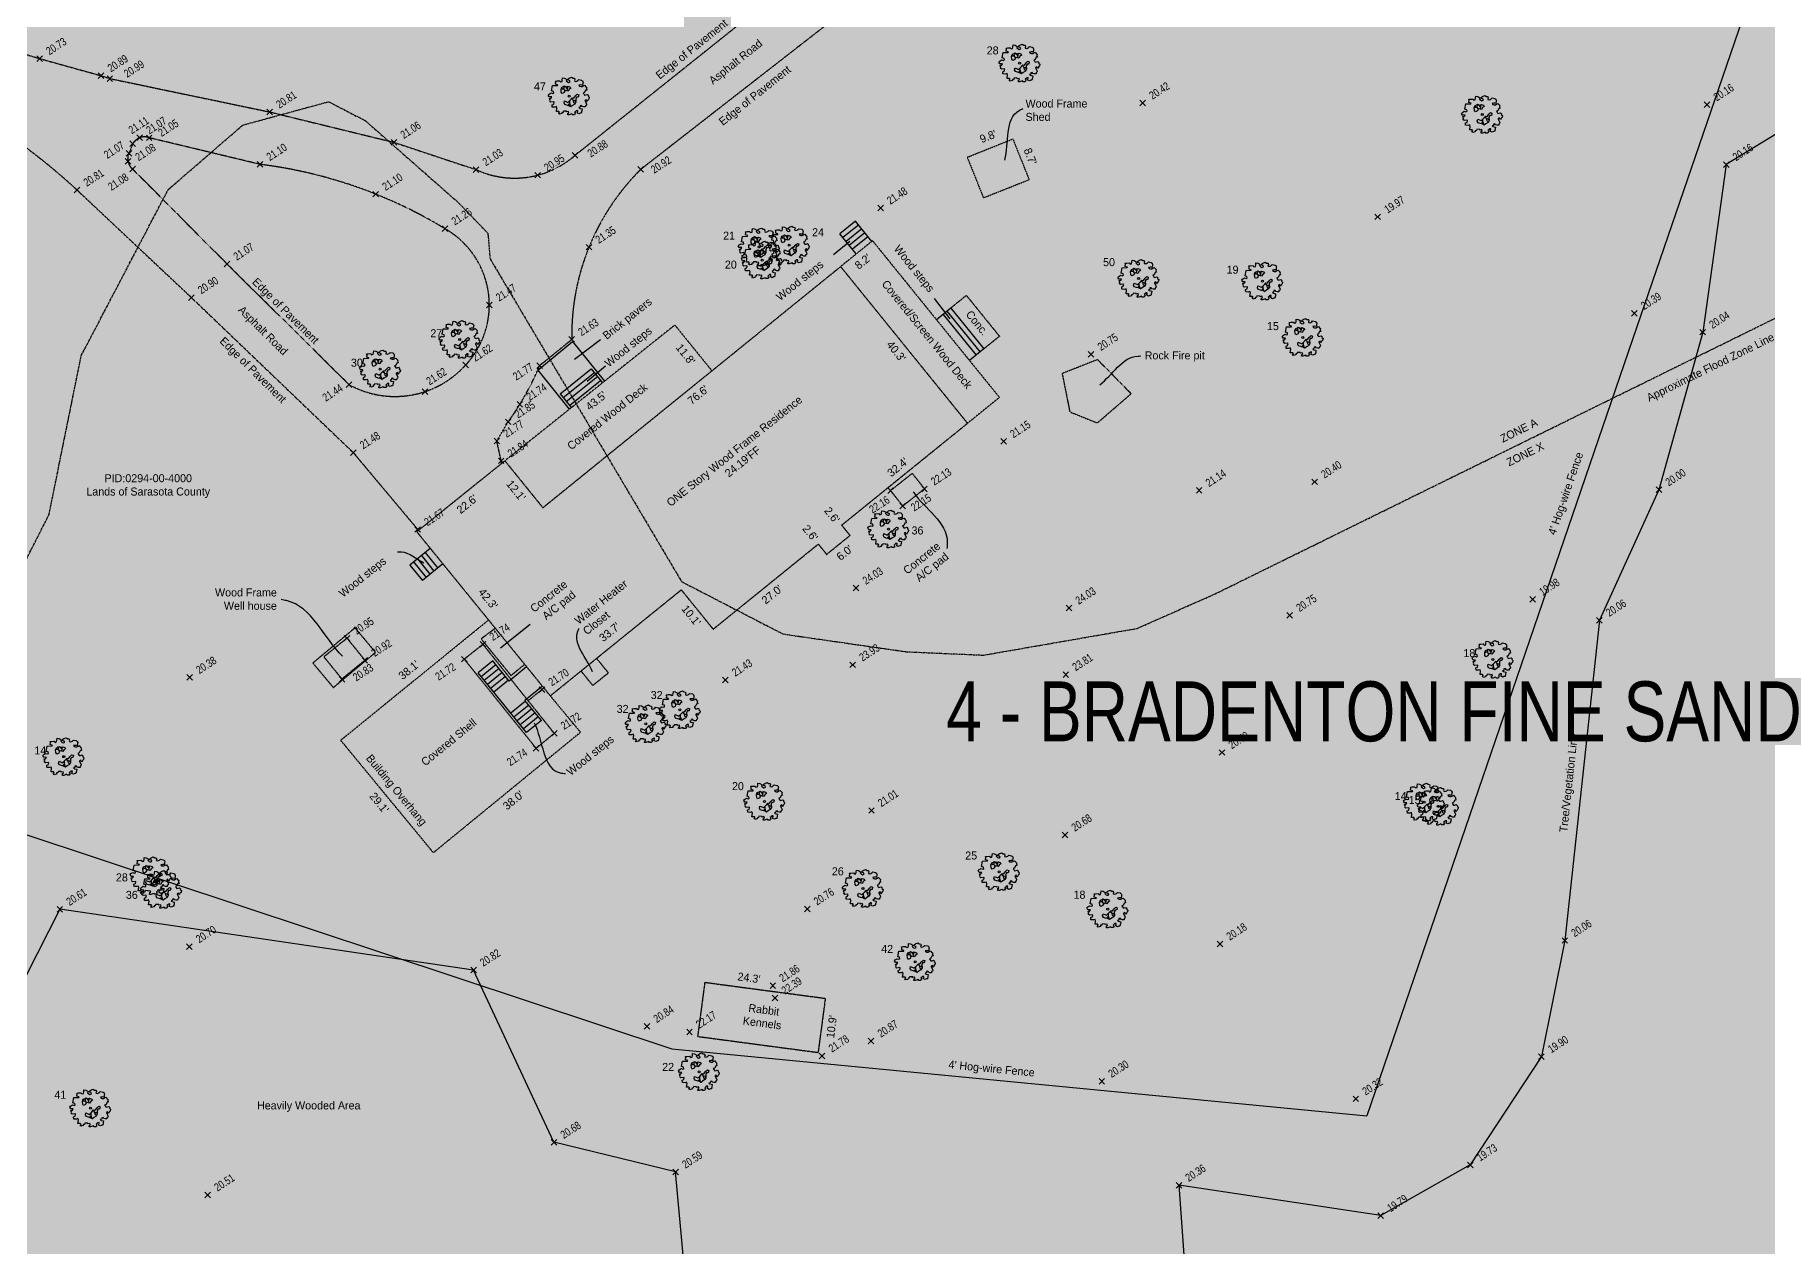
# Model space of a CAD drawing. Header units: inches. Extents: x -625442 to 34963, y -27993 to 66986.
# Drawn here: x -97453 to -93297, y 26838 to 29745 of the extents above; entities that cross this region are included whole.
import ezdxf
from ezdxf.enums import TextEntityAlignment as Align

# ---------------------------------------------------------------- set-up
doc = ezdxf.new("R2010")
doc.units = ezdxf.units.IN
doc.header["$LTSCALE"] = 0.5
doc.header["$MEASUREMENT"] = 0
for name, pattern in [('DASHED2', [0.375, 0.25, -0.125]), ('HIDDEN', [0.375, 0.25, -0.125]), ('HIDDEN2', [0.1875, 0.125, -0.0625]), ('PHANTOM', [20, 10, -2, 2, -2, 2, -2])]:
    doc.linetypes.add(name, pattern=pattern)
for name, color, linetype in [('0-TEXT', 30, 'Continuous'), ('BUILDING', 253, 'DASHED2'), ('BUILDING OH', 80, 'HIDDEN2'), ('EDGE OF CONCRETE', 253, 'DASHED2'), ('EDGE OF PAVEMENT', 253, 'DASHED2'), ('EDGE OF PAVERS', 24, 'Continuous'), ('EDGE OF ROCKS', 55, 'HIDDEN'), ('FEMA FLOOD ZONE', 190, 'PHANTOM'), ('FENCE', 7, 'FEN_LINE'), ('I-DWG-PEN-01', 7, 'Continuous'), ('SPOT ELEVATION TEXT', 252, 'Continuous'), ('TEXT', 7, 'Continuous'), ('TREE LINE', 73, 'Continuous'), ('Trees-Anno', 43, 'Continuous'), ('TreesMARK', 46, 'Continuous'), ('WOOD DECK', 37, 'Continuous')]:
    doc.layers.add(name, color=color, linetype=linetype)
doc.styles.add('1-4T', font='Zap601Rm.ttf', dxfattribs={"width": 0.8, "height": 12})
doc.styles.add('BLDG', font='IC-Romans.shx', dxfattribs={"width": 0.8})
doc.styles.get("Standard").update_dxf_attribs({"font": 'Arial.ttf'})
doc.styles.add('TXT', font='IC-Romans.shx')
doc.linetypes.add('FEN_LINE', pattern='A,0.5,-0.2,[" X ",Standard,S=0.1,R=0,X=-0.1,Y=-0.05],-0.25', length=0.95)
doc.dimstyles.new('20 SCALE', dxfattribs={"dimtxt": 1.6, "dimasz": 2, "dimexe": 0.18, "dimexo": 0.0625, "dimgap": 0.04, "dimtad": 0, "dimdec": 1, "dimzin": 0, "dimdsep": 46, "dimtxsty": 'BLDG', "dimcen": 0.09, "dimaunit": 1, "dimadec": 4, "dimazin": 0, "dimtfac": 1, "dimtdec": 1, "dimtofl": 0, "dimtmove": 2, "dimatfit": 3, "dimfxl": 1, "dimtolj": 1, "dimtzin": 0, "dimarcsym": 0})

# ---------------------------------------------------------------- blocks, each defined once
blk = doc.blocks.new('SPT10')
at = {"color": 0, "linetype": 'Continuous'}
for p, q in [((-0.35, -0.35), (0.35, 0.35)), ((0.35, -0.35), (-0.35, 0.35))]:
    blk.add_line(p, q, dxfattribs=at)
blk = doc.blocks.new('TREE11')
at = {"linetype": 'Continuous'}
for p, q in [((-0.134, 0.178), (-0.184, 0.176)), ((-0.156, 0.177), (-0.179, 0.211)), ((-0.132, 0.24), (-0.134, 0.178)), ((-0.134, 0.178), (-0.103, 0.129)), ((-0.094, 0.242), (-0.047, 0.184)), ((-0.034, 0.247), (-0.058, 0.14)), ((0.006, -0.194), (-0.03, -0.231)), ((0.008, -0.119), (0.006, -0.244)), ((0.008, -0.167), (0.027, -0.23)), ((0.027, -0.23), (0.058, -0.256)), ((0.065, -0.059), (0.113, -0.104)), ((0.096, -0.089), (0.115, -0.156)), ((0.113, -0.104), (0.17, -0.108)), ((0.115, -0.156), (0.157, -0.173)), ((0.141, -0.107), (0.163, -0.133))]:
    blk.add_line(p, q, dxfattribs=at)
for points in [[(-0.04, 0.357), (-0.015, 0.344), (0.008, 0.351), (0.028, 0.361), (0.015, 0.389), (-0.027, 0.402), (-0.019, 0.434), (0.006, 0.451), (0.063, 0.474), (0.102, 0.449), (0.138, 0.447), (0.147, 0.41), (0.136, 0.393), (0.141, 0.378), (0.17, 0.37), (0.196, 0.378), (0.22, 0.391), (0.243, 0.415), (0.313, 0.402), (0.339, 0.381), (0.35, 0.351), (0.344, 0.329), (0.34, 0.28), (0.289, 0.282), (0.248, 0.275), (0.265, 0.252), (0.293, 0.244), (0.328, 0.244), (0.361, 0.265), (0.39, 0.275), (0.412, 0.246), (0.437, 0.224), (0.433, 0.195), (0.446, 0.154), (0.413, 0.148), (0.388, 0.092), (0.354, 0.079), (0.368, 0.058), (0.388, 0.027), (0.422, 0.031), (0.457, 0.043), (0.483, 0.016), (0.474, 0.001), (0.503, -0.026), (0.494, -0.071), (0.476, -0.084), (0.45, -0.136), (0.429, -0.087), (0.398, -0.104), (0.399, -0.119), (0.44, -0.196), (0.432, -0.226), (0.411, -0.238), (0.409, -0.268), (0.363, -0.268), (0.329, -0.255), (0.315, -0.23), (0.28, -0.238), (0.276, -0.273), (0.246, -0.282), (0.266, -0.303), (0.327, -0.315), (0.32, -0.365), (0.306, -0.423), (0.28, -0.423), (0.248, -0.44), (0.207, -0.421), (0.216, -0.36), (0.179, -0.362), (0.166, -0.381), (0.14, -0.4), (0.162, -0.419), (0.138, -0.464), (0.091, -0.464), (0.072, -0.441), (0.001, -0.467), (-0.033, -0.467), (-0.028, -0.422), (-0.003, -0.413), (-0.014, -0.379), (-0.063, -0.389), (-0.062, -0.374), (-0.141, -0.37), (-0.149, -0.404), (-0.177, -0.406), (-0.18, -0.435), (-0.24, -0.45), (-0.26, -0.42), (-0.236, -0.405), (-0.254, -0.38), (-0.315, -0.38), (-0.303, -0.291), (-0.316, -0.259), (-0.349, -0.272), (-0.418, -0.27), (-0.422, -0.212), (-0.383, -0.196), (-0.372, -0.151), (-0.384, -0.142), (-0.455, -0.151), (-0.484, -0.125), (-0.473, -0.106), (-0.49, -0.053), (-0.458, -0.053), (-0.439, -0.033), (-0.432, -0.017), (-0.493, -0.016), (-0.518, 0.028), (-0.497, 0.053), (-0.45, 0.082), (-0.409, 0.069), (-0.382, 0.08), (-0.388, 0.119), (-0.437, 0.131), (-0.412, 0.266), (-0.287, 0.27), (-0.282, 0.283), (-0.337, 0.3), (-0.331, 0.357), (-0.341, 0.379), (-0.305, 0.383), (-0.238, 0.387), (-0.216, 0.358), (-0.176, 0.368), (-0.17, 0.404), (-0.164, 0.459), (-0.113, 0.45), (-0.059, 0.418), (-0.073, 0.387)], [(-0.118, 0.258), (-0.067, 0.236), (-0.022, 0.249), (0.027, 0.23), (0.047, 0.196), (0.015, 0.181), (-0.022, 0.128), (-0.087, 0.145), (-0.114, 0.117), (-0.121, 0.09), (-0.174, 0.064), (-0.194, 0.1), (-0.201, 0.17), (-0.18, 0.224), (-0.136, 0.243)], [(0.014, -0.114), (0.079, -0.044), (0.118, -0.048), (0.163, 0.008), (0.206, 0.048), (0.241, 0.034), (0.227, -0.023), (0.185, -0.025), (0.166, -0.07), (0.171, -0.149), (0.145, -0.196), (0.088, -0.232), (0.048, -0.263), (-0.004, -0.237), (-0.053, -0.224), (-0.108, -0.207), (-0.126, -0.167), (-0.115, -0.115), (-0.029, -0.154)]]:
    blk.add_lwpolyline(points, close=True, dxfattribs=at)
blk.add_circle((0, 0), 0.0248, dxfattribs=at)

msp = doc.modelspace()

# ---------------------------------------------------------------- hatches: boundary and pattern name
at = {"layer": 'I-DWG-PEN-01', "true_color": 0xedee99}
h = msp.add_hatch(color=61, dxfattribs=at)
h.dxf.hatch_style = 1
h.paths.add_polyline_path([(-97249.07687, 28214.19198), (-97361.17318, 29846.59999), (-97353.79262, 30054.0043), (-97189.09289, 30230.14189), (-96943.49166, 30423.59989), (-96791.93745, 30461.4854), (-96616.41954, 30419.02713), (-95489.2004, 29687.93072), (-95124.24328, 29603.20213), (-94919.64439, 29647.40755), (-94633.9447, 29774.50197), (-94289.25745, 29973.43249), (-93644.29443, 30632.6096), (-93473.89909, 30806.76021), (-93155.68974, 30968.05738), (-93012.89219, 31040.44006), (-92881.55555, 31031.41971), (-92707.63901, 30951.52889), (-91987.93089, 30955.14334), (-91873.58553, 31068.12197), (-91786.02942, 31256.431), (-91692.75817, 31564.57164), (-91586.07812, 31917.01101), (-91508.03057, 32064.60802), (-91524.44289, 32820.87927), (-92436.49406, 32860.12059), (-92799.85691, 32974.11916), (-93378.69379, 33067.01031), (-94101.48367, 33430.59105), (-94586.6365, 33629.97762), (-95155.06087, 33736.5131), (-95917.3229, 33659.0843), (-96181.17982, 33514.69104), (-96553.93029, 33376.57454), (-96956.00374, 33376.57454), (-97170.84433, 33672.3527), (-97212.4801, 33976.10238), (-97184.06813, 34252.18438), (-96976.04585, 34780.13803), (-96193.40009, 36059.55906), (-96075.22567, 36308.87316), (-96226.23186, 37785.0924), (-96171.92742, 38668.83399), (-96104.6127, 39041.853), (-95933.2726, 39202.8826), (-95776.21677, 39202.8826), (-95688.76742, 39126.44292), (-95404.07838, 38816.08369), (-95308.32322, 38384.83593), (-95108.15124, 38122.16407), (-94875.50335, 37903.73152), (-94693.32372, 37851.61314), (-93741.12429, 37932.25582), (-93802.23279, 39520.04551), (-93836.60187, 40543.13307), (-93822.21084, 41161.6545), (-93556.01947, 43308.08218), (-93456.15056, 44733.83157), (-93527.43669, 45237.05102), (-93732.07829, 45655.24914), (-93870.30194, 45998.02136), (-93812.48159, 46691.40174), (-93709.3174, 47287.15489), (-93441.31826, 48135.24497), (-93217.73772, 48814.7345), (-93121.51282, 49466.72276), (-92813.17324, 50491.27705), (-92308.51921, 51848.68462), (-92075.76381, 52400.1257), (-91326.2495, 53479.54578), (-90704.36062, 54375.16489), (-90081.78118, 55552.96334), (-89795.76122, 56183.15702), (-89711.89895, 56718.00371), (-91785.54545, 56495.52223), (-93463.75175, 56643.70866), (-94754.95178, 56643.70866), (-95546.84267, 56705.7166), (-95551.07756, 56628.18469), (-95777.36309, 53063.52788), (-95514.22457, 53048.31343), (-94990.28286, 52910.85018), (-94571.53375, 52625.8137), (-94326.48769, 52459.01438), (-93968.69759, 52156.81601), (-93754.68972, 51784.78921), (-93693.50293, 51339.33324), (-93702.76955, 51037.94389), (-93843.86856, 50505.399), (-94019.37224, 50103.05146), (-94294.73059, 49736.09969), (-94671.74429, 49386.4067), (-94792.75848, 49344.98993), (-95764.01073, 49449.26368), (-96094.315, 49462.95591), (-96094.55606, 49460.22105), (-96307.95184, 46877.43979), (-96609.02474, 44896.58058), (-96914.01211, 43220.30303), (-97056.45627, 41917.44814), (-97272.12957, 40127.08882), (-97357.0879, 39427.21599), (-97705.87089, 37944.79637), (-98111.75584, 36104.40848), (-98391.13543, 34838.63486), (-98555.88498, 33891.39844), (-98780.92454, 32962.22505), (-99146.11653, 32085.3087), (-100362.58568, 29690.66082), (-100957.57866, 28706.15208), (-101657.25179, 27572.15349), (-102383.53624, 26393.5828), (-103138.23265, 25275.84462), (-104262.17075, 23661.92487), (-105388.55808, 22044.48814), (-106082.60507, 21047.87083), (-107148.46211, 19352.51021), (-108464.62225, 17372.48298), (-109055.33777, 16776.055), (-109717.89458, 15940.69409), (-110061.8265, 15467.53731), (-109922.99168, 15377.95787), (-109504.94006, 15293.56208), (-108989.76677, 15310.44185), (-108276.12252, 15559.41084), (-107122.10702, 15921.17049), (-106334.35821, 16074.2255), (-105204.52706, 16137.89288), (-103260.27884, 15962.70127), (-102540.24244, 15897.82049), (-101641.04587, 15966.96898), (-101265.07129, 16393.91513), (-100799.38407, 17145.3363), (-100402.64854, 17852.43804), (-100111.56674, 18371.23314), (-99962.42939, 18637.04065), (-99471.68691, 19217.76474), (-99103.29115, 19653.70886), (-98799.32257, 20346.20761), (-98706.64206, 20604.12182), (-98687.56789, 21042.61081), (-98796.58244, 21453.8666), (-99047.32231, 21835.16218), (-99391.86722, 22278.64299), (-99642.06619, 22479.21281), (-99974.74668, 22635.82064), (-100284.41394, 22865.14131), (-100428.39867, 23144.11203), (-100356.91325, 23418.86596), (-100256.05504, 23661.23464), (-100043.10764, 23943.12504), (-99672.52792, 24147.63286), (-99329.60573, 24180.7977), (-98895.41224, 24283.05007), (-98575.32212, 24439.97528), (-98162.42337, 24835.86733), (-97665.81893, 25234.54495), (-97428.39538, 25618.29638), (-97203.23482, 26065.48717), (-97124.43289, 26487.36446)])
h.paths.add_polyline_path([(-85830.51263, 66986.05302), (-90855.85068, 66986.05302), (-92291.58733, 65280.22816), (-93083.35246, 64339.51759), (-93478.64811, 63729.64608), (-94075.69796, 62742.663), (-94715.82127, 61530.19717), (-95028.18208, 60553.21316), (-95243.43547, 59384.90037), (-95354.63501, 58316.39949), (-94656.49207, 58859.61827), (-93988.71123, 59279.7854), (-93380.99265, 59579.90522), (-93177.6535, 59644.44463), (-92442.18784, 59644.44463), (-92174.34527, 59486.48407), (-91963.58286, 59326.32958), (-91629.8846, 59174.95084), (-90488.08226, 59042.9139), (-89987.10784, 59044.37447), (-89383.07599, 59185.64013), (-89065.61212, 59277.43431), (-88606.11689, 59428.33852), (-87385.67128, 59408.31264), (-87381.79744, 59435.41027), (-87276.19916, 60778.77909), (-87182.69634, 61968.27542), (-87067.79255, 62509.5785), (-86900.21746, 62893.50249), (-86518.74127, 63280.42466), (-85946.90774, 63580.98511), (-85830.51263, 63642.16335)])
at = {"layer": 'I-DWG-PEN-01', "true_color": 0xd7ebd2}
h = msp.add_hatch(color=254, dxfattribs=at)
h.dxf.hatch_style = 1
h.paths.add_polyline_path([(-104113.74812, 14011.76531), (-103506.62474, 14346.79558), (-102538.05122, 14704.73894), (-101928.13342, 14930.13848), (-101563.80973, 14944.41141), (-101538.18772, 15700.3961), (-101641.04587, 15966.96898), (-102540.24244, 15897.82049), (-103260.27884, 15962.70127), (-105204.52706, 16137.89288), (-106334.35821, 16074.2255), (-107122.10702, 15921.17049), (-108276.12252, 15559.41084), (-108989.76677, 15310.44185), (-109504.94006, 15293.56208), (-109922.99168, 15377.95787), (-110061.8265, 15467.53731), (-110515.39398, 14843.55183), (-111403.60955, 13698.36476), (-112077.51122, 12939.11382), (-113785.26824, 11364.78666), (-114639.1432, 10672.08111), (-110930.77601, 10672.08111), (-110670.89114, 10825.59524), (-109820.24029, 11328.07515), (-108609.82789, 12157.2425), (-107276.13091, 12764.84046), (-106178.43403, 13177.1809), (-104940.22887, 13602.28131)])
h.paths.add_polyline_path([(-91352.61882, 26917.82647), (-90949.40909, 27077.20571), (-90474.95098, 27657.65858), (-89573.93336, 28802.32326), (-90008.8652, 28856.84059), (-90811.21856, 29145.48845), (-91200.9365, 29438.72139), (-91649.55661, 30210.55975), (-91938.13877, 30761.62063), (-91987.93089, 30955.14334), (-92707.63901, 30951.52889), (-92881.55555, 31031.41971), (-93012.89219, 31040.44006), (-93155.68974, 30968.05738), (-93473.89909, 30806.76021), (-93644.29443, 30632.6096), (-94289.25745, 29973.43249), (-94633.9447, 29774.50197), (-94919.64439, 29647.40755), (-95124.24328, 29603.20213), (-95489.2004, 29687.93072), (-96616.41954, 30419.02713), (-96791.93745, 30461.4854), (-96943.49166, 30423.59989), (-97189.09289, 30230.14189), (-97353.79262, 30054.0043), (-97361.17318, 29846.59999), (-97249.07687, 28214.19198), (-97124.43289, 26487.36446), (-97203.23482, 26065.48717), (-97428.39538, 25618.29638), (-97664.19986, 25237.16188), (-97137.73499, 25138.92678), (-95973.19312, 25074.43667), (-95131.31781, 25177.03415), (-94295.07934, 25369.3767), (-93379.76137, 25775.53281), (-92643.73344, 26235.23091), (-91892.50704, 26704.42146)])
h.paths.add_polyline_path([(-91081.55927, 46743.50472), (-90745.29881, 47738.67193), (-90200.74843, 48666.92235), (-90023.25623, 49074.12778), (-89737.97646, 49728.62119), (-89616.69182, 50147.59891), (-89463.11631, 50535.34072), (-88505.99176, 51925.32459), (-87170.96386, 53966.77596), (-86476.41512, 55198.42643), (-85830.51263, 56314.35891), (-85830.51263, 63642.16335), (-85946.90774, 63580.98511), (-86518.74127, 63280.42466), (-86900.21746, 62893.50249), (-87067.79255, 62509.5785), (-87182.69634, 61968.27542), (-87276.19916, 60778.77909), (-87383.92975, 59408.28406), (-87385.67128, 59408.31264), (-87450.27227, 58956.42585), (-87559.02349, 58670.64675), (-87853.05745, 58260.09043), (-88515.08046, 57675.19297), (-89099.41099, 57177.41026), (-89426.07115, 56932.39349), (-89711.89895, 56718.00371), (-89795.76122, 56183.15702), (-90081.78118, 55552.96334), (-90704.36062, 54375.16489), (-91326.2495, 53479.54578), (-92075.76381, 52400.1257), (-92308.51921, 51848.68462), (-92813.17324, 50491.27705), (-93121.51282, 49466.72276), (-93217.73772, 48814.7345), (-93441.31826, 48135.24497), (-93709.3174, 47287.15489), (-93812.48159, 46691.40174), (-93870.30194, 45998.02136), (-93732.07829, 45655.24914), (-93527.43669, 45237.05102), (-93456.15056, 44733.83157), (-93556.01947, 43308.08218), (-93822.21084, 41161.6545), (-93836.60187, 40543.13307), (-93802.23279, 39520.04551), (-93741.12429, 37932.25582), (-93694.00113, 37661.16256), (-93498.40553, 37297.32297), (-93275.63635, 36861.60414), (-92977.75198, 36328.94524), (-92666.18829, 36150.53359), (-92557.89695, 36045.29617), (-92476.06583, 38198.71777), (-92247.60999, 40353.38196), (-91738.74969, 43594.04924), (-91331.45, 46003.94985)])

# ---------------------------------------------------------------- linework, layer by layer
at = {"layer": 'BUILDING'}
for points in [[(-95216.03652, 29450.64368), (-95106.5044, 29494.31407)], [(-95106.5044, 29494.31407), (-95067.64474, 29396.848)], [(-95216.03652, 29450.64368), (-95177.17685, 29353.17761)], [(-95177.17685, 29353.17761), (-95067.64474, 29396.848)], [(-96233.98667, 28609.7833), (-95519.76867, 29188.16417)], [(-95519.76867, 29188.16417), (-95215.37016, 28812.27535)], [(-95517.23392, 28567.82306), (-95215.37016, 28812.27535)], [(-96536.59098, 28552.1861), (-96325.1325, 28722.33541)], [(-96325.1325, 28722.33541), (-96233.98667, 28609.7833)], [(-95517.23392, 28567.82306), (-95497.25385, 28543.15053)], [(-96536.59098, 28552.1861), (-96216.09883, 28158.24816)], [(-95825.28922, 28318.3568), (-95573.23933, 28522.46932)], [(-95573.23933, 28522.46932), (-95553.25927, 28497.79679)], [(-95553.25927, 28497.79679), (-95497.25385, 28543.15053)], [(-95825.28922, 28318.3568), (-95901.67071, 28412.67706), (-96216.09883, 28158.24816)], [(-96684.58773, 28321.53737), (-96785.68362, 28237.14831)], [(-96684.58773, 28321.53737), (-96635.37254, 28262.57887)], [(-96785.68362, 28237.14831), (-96736.46843, 28178.18981)], [(-96635.37254, 28262.57887), (-96736.46843, 28178.18981)], [(-96076.84314, 28213.64437), (-96104.8562, 28248.26345)], [(-96114.20986, 28183.40798), (-96142.22292, 28218.02705)], [(-96114.20986, 28183.40798), (-96076.84314, 28213.64437)], [(-95845.53088, 27471.26097), (-95862.80144, 27341.45778)], [(-95845.53088, 27471.26097), (-95556.47498, 27432.80153)], [(-95556.47498, 27432.80153), (-95573.74554, 27302.99834)], [(-95862.80144, 27341.45778), (-95573.74554, 27302.99834)]]:
    msp.add_lwpolyline(points, dxfattribs=at)
at = {"layer": 'BUILDING OH'}
for points in [[(-95443.15934, 29250.20317), (-95519.76867, 29188.16417)], [(-95443.15934, 29250.20317), (-95138.76083, 28874.31435)], [(-95917.37566, 29047.97642), (-96325.1325, 28722.33541)], [(-95917.37566, 29047.97642), (-95828.46225, 28938.18102)], [(-95138.76083, 28874.31435), (-95215.37016, 28812.27535)], [(-96216.09883, 28158.24816), (-96143.63736, 28070.99528), (-96496.61077, 27782.15404), (-96718.93436, 28051.88398), (-96364.29431, 28340.40495)]]:
    msp.add_lwpolyline(points, dxfattribs=at)
at = {"layer": 'EDGE OF CONCRETE'}
for points in [[(-95217.99327, 29118.97735), (-95255.2958, 29088.76938)], [(-95217.99327, 29118.97735), (-95138.69736, 29021.0582)], [(-95138.69736, 29021.0582), (-95175.9999, 28990.85023)], [(-95400.08999, 28650.85869), (-95348.02533, 28692.15014)], [(-95348.02533, 28692.15014), (-95318.70127, 28655.17523)], [(-95400.08999, 28650.85869), (-95370.76592, 28613.88379)], [(-95370.76592, 28613.88379), (-95318.70127, 28655.17523)], [(-96348.10366, 28320.50397), (-96382.1201, 28295.1362), (-96310.49125, 28207.28072), (-96277.69616, 28233.96149)], [(-96703.95061, 28296.86213), (-96759.2353, 28251.97765)], [(-96703.95061, 28296.86213), (-96660.9533, 28243.9019)], [(-96377.63872, 28282.12889), (-96422.49883, 28246.37847), (-96250.25588, 28032.62437), (-96206.70034, 28068.70159), (-96377.63872, 28282.12889)], [(-96759.2353, 28251.97765), (-96716.23799, 28199.01742)], [(-96716.23799, 28199.01742), (-96660.9533, 28243.9019)], [(-96231.53547, 28177.22235), (-96269.21324, 28146.75287)]]:
    msp.add_lwpolyline(points, dxfattribs=at)
at = {"layer": 'EDGE OF PAVEMENT'}
for points in [[(-97721.79522, 29772.19309), (-97441.19241, 29687.20348), (-97293.59024, 29646.24827), (-97272.63908, 29639.2971), (-96889.33805, 29559.22625), (-96591.20127, 29486.32771), (-96394.29407, 29420.9772, 0.2981390383), (-96156.64561, 29455.27685), (-95614.23411, 29888.27773, 0.1475932194), (-95517.57082, 30053.42727), (-95407.94638, 30448.62321), (-95313.85468, 30808.85713), (-94956.42861, 30693.38532), (-95131.14627, 30118.38551), (-95493.48622, 29815.0564), (-95999.08107, 29421.4091, 0.2046570886), (-96164.67004, 29013.40415)], [(-103316.04759, 26227.6778), (-102999.57587, 26772.30209), (-102711.88929, 27310.64956), (-102428.58954, 27885.51599), (-102162.74071, 28435.54641), (-101892.31426, 29018.27621), (-101640.48566, 29552.46572), (-101347.17646, 30154.8772), (-101286.64485, 30288.69018, -0.0921253929), (-101211.14042, 30374.888), (-101142.48043, 30424.88677), (-101031.04359, 30494.25608, -0.149683944), (-100743.69283, 30570.58593), (-100450.49015, 30574.35917, -0.0738589432), (-100051.21507, 30465.18934), (-99430.7017, 30242.82683), (-98748.36685, 29992.61674), (-98121.80602, 29772.34192), (-97764.08735, 29641.93724, -0.083848998), (-97351.41667, 29371.85008), (-97077.02508, 29113.85756), (-96688.73185, 28741.85482), (-96532.46994, 28555.50208)], [(-97217.94165, 29422.28481), (-96991.7499, 29194.52658), (-96698.70975, 28904.97295, 0.3474549681), (-96419.41484, 28951.81749, 0.4851792091), (-96468.71221, 29278.96333, 0.105935657), (-96912.39496, 29433.40425), (-97178.33841, 29497.12253, 0.3757333026), (-97217.64094, 29483.13927), (-97226.84545, 29459.88548, 0.3586042174), (-97217.94165, 29422.28481)], [(-96332.66516, 28716.27429), (-96344.39244, 28769.56979), (-96317.18291, 28815.77768, 0.0563541477), (-96241.56564, 28950.63577), (-96164.67004, 29013.40415)]]:
    msp.add_lwpolyline(points, format="xyb", dxfattribs=at)
at = {"layer": 'EDGE OF PAVERS'}
for points in [[(-96246.39632, 28939.43894), (-96163.19322, 29008.30535)], [(-96163.19322, 29008.30535), (-96086.16114, 28913.18169)], [(-96246.39632, 28939.43894), (-96170.55387, 28845.78433)]]:
    msp.add_lwpolyline(points, dxfattribs=at)
at = {"layer": 'EDGE OF ROCKS'}
msp.add_lwpolyline([(-94903.16281, 28965.08992), (-94988.38576, 28931.57131), (-94969.88114, 28839.87772), (-94904.02251, 28813.04804), (-94822.83475, 28883.12164), (-94903.16281, 28965.08992)], dxfattribs=at)
at = {"layer": 'FEMA FLOOD ZONE'}
msp.add_lwpolyline([(-98217.72907, 26352.78544), (-98308.56793, 26873.68944), (-98287.19415, 26977.87028), (-98076.1272, 27552.20048), (-97803.61034, 27864.74301), (-97632.45643, 28173.32053), (-97418.71776, 28592.71524), (-97341.23751, 28974.71159), (-97132.84229, 29372.73578), (-96953.8363, 29527.67127), (-96748.11308, 29583.76859), (-96659.94566, 29538.35642), (-96435.52039, 29340.6801), (-96366.05531, 29268.55494), (-96360.71187, 29207.11493), (-95901.17385, 28432.43707), (-95658.04623, 28306.8857), (-95361.48387, 28264.14487), (-95177.13444, 28256.13106), (-94808.43528, 28320.2422), (-94621.41384, 28403.05273), (-93051.84379, 29175.61297)], dxfattribs=at)
at = {"layer": 'FENCE'}
for points in [[(-93225.32605, 30165.28872), (-93620.36139, 29012.98269), (-94257.37465, 27150.97457)], [(-99029.36244, 28341.56854), (-95924.19748, 27311.96752)], [(-95924.19748, 27311.96752), (-94257.37465, 27150.97457)]]:
    msp.add_lwpolyline(points, dxfattribs=at)
at = {"layer": 'TREE LINE'}
for points in [[(-93223.852, 29538.04173), (-93395.34255, 29432.99685), (-93451.61989, 29030.8184), (-93556.78559, 28653.05492), (-93699.55966, 28339.87667), (-93782.52216, 27571.49073), (-93838.5206, 27293.02237), (-94009.19517, 27033.31151), (-94224.12997, 26911.74592), (-94708.31563, 26984.42699), (-94665.32616, 26382.36099)], [(-95878.69032, 26617.33266), (-95915.51238, 27016.21893), (-96207.27971, 27087.45102), (-96400.26943, 27500.7132), (-97392.72439, 27646.54871), (-97584.94227, 27270.39646), (-97483.83235, 26746.99056)]]:
    msp.add_lwpolyline(points, dxfattribs=at)
at = {"layer": 'WOOD DECK'}
for points in [[(-95484.29482, 29297.18606), (-95521.59735, 29266.9781)], [(-95482.327, 29218.4848), (-95521.59735, 29266.9781)], [(-95476.74283, 29287.86043), (-95514.04536, 29257.65246)], [(-95469.19084, 29278.53479), (-95506.49337, 29248.32683)], [(-95461.63885, 29269.20916), (-95498.94138, 29239.0012)], [(-95445.02447, 29248.69277), (-95484.29482, 29297.18606)], [(-95454.08686, 29259.88353), (-95491.38939, 29229.67556)], [(-95255.2958, 29088.76938), (-95289.80064, 29060.82702)], [(-95273.94707, 29073.6654), (-95194.65116, 28975.74625)], [(-95264.62143, 29081.21739), (-95185.32553, 28983.29824)], [(-95255.2958, 29088.76938), (-95175.9999, 28990.85023)], [(-95175.9999, 28990.85023), (-95210.50474, 28962.90787)], [(-96192.82069, 28883.33953), (-96117.75358, 28943.18491)], [(-96185.34024, 28873.95642), (-96110.27313, 28933.80179)], [(-96118.01192, 28942.97896), (-96090.82395, 28909.4057)], [(-96177.85978, 28864.5733), (-96102.79268, 28924.41868)], [(-96170.37933, 28855.19019), (-96095.31223, 28915.03556)], [(-96192.82069, 28883.33953), (-96165.63273, 28849.76627)], [(-96504.02685, 28512.15939), (-96553.3621, 28472.0222)], [(-96553.3621, 28472.0222), (-96523.06988, 28434.78806)], [(-96544.05356, 28479.59526), (-96513.76135, 28442.36111)], [(-96534.74502, 28487.16831), (-96504.45281, 28449.93416)], [(-96525.43649, 28494.74136), (-96495.14427, 28457.50722)], [(-96473.73464, 28474.92524), (-96523.06988, 28434.78806)], [(-96516.12795, 28502.31442), (-96485.83574, 28465.08027)], [(-96354.16502, 28242.38784), (-96389.53746, 28213.61023)], [(-96346.59197, 28233.0793), (-96381.96441, 28204.3017)], [(-96339.01891, 28223.77076), (-96374.39135, 28194.99316)], [(-96314.78514, 28193.98344), (-96354.16502, 28242.38784)], [(-96272.89673, 28228.06218), (-96314.78514, 28193.98344)], [(-96272.91244, 28070.25876), (-96389.53746, 28213.61023)], [(-96331.44586, 28214.46223), (-96366.8183, 28185.68462)], [(-96323.87281, 28205.15369), (-96359.24525, 28176.37608)], [(-96316.29975, 28195.84515), (-96351.67219, 28167.06755)], [(-96235.03146, 28181.5195), (-96276.91988, 28147.44076)], [(-96275.40526, 28145.57905), (-96310.7777, 28116.80145)], [(-96237.54, 28099.03637), (-96276.91988, 28147.44076)], [(-96267.83221, 28136.27051), (-96303.20465, 28107.49291)], [(-96260.25916, 28126.96198), (-96295.6316, 28098.18437)], [(-96252.6861, 28117.65344), (-96288.05854, 28088.87584)], [(-96245.11305, 28108.3449), (-96280.48549, 28079.5673)], [(-96237.54, 28099.03637), (-96272.91244, 28070.25876)]]:
    msp.add_lwpolyline(points, dxfattribs=at)

# ---------------------------------------------------------------- block references
at = {"layer": 'SPOT ELEVATION TEXT', "xscale": 19.2, "yscale": 19.2, "zscale": 19.2}
for p in [(-97441.19241, 29687.20348), (-97293.59024, 29646.24827), (-97272.63908, 29639.2971), (-96889.33805, 29559.22625), (-94794.98157, 29580.64647), (-93441.64105, 29576.49078), (-97217.64094, 29483.13927), (-97201.13124, 29497.32642), (-97178.33841, 29497.12253), (-96591.20127, 29486.32771), (-97229.37055, 29440.56882), (-97226.84545, 29459.88548), (-97217.94165, 29422.28481), (-96912.39496, 29433.40425), (-96394.29407, 29420.9772), (-96156.64561, 29455.27685), (-95999.08107, 29421.4091), (-93395.34255, 29432.99685), (-96246.50883, 29407.50655), (-97351.41667, 29371.85008), (-96634.72974, 29361.87893), (-95423.96176, 29328.59617), (-94231.11703, 29307.57595), (-96468.71221, 29278.96333), (-96123.41493, 29234.87069), (-96991.7499, 29194.52658), (-97077.02508, 29113.85756), (-96362.35048, 29096.30297), (-93615.74376, 29076.02169), (-96164.67004, 29013.40415), (-93451.61989, 29030.8184), (-94918.78916, 28977.86329), (-96419.41484, 28951.81749), (-96241.56564, 28950.63577), (-96698.70975, 28904.97295), (-96516.77071, 28888.35153), (-96289.13222, 28857.96339), (-96317.18291, 28815.77768), (-96344.39244, 28769.56979), (-95128.5905, 28768.72982), (-96688.73185, 28741.85482), (-96333.9661, 28722.18651), (-95400.08999, 28650.85869), (-95318.45064, 28654.85724), (-94659.61563, 28651.34989), (-94382.48759, 28671.8501), (-93556.78559, 28653.05492), (-95370.76592, 28613.88379), (-96534.17582, 28557.53646), (-95482.59897, 28416.85492), (-93859.48075, 28390.03487), (-94972.09775, 28369.06611), (-94442.32382, 28351.60947), (-93699.55966, 28339.87667), (-96703.95061, 28296.86213), (-96377.63872, 28282.12889), (-96660.9533, 28243.9019), (-96422.49883, 28246.37847), (-95490.66583, 28232.81256), (-97081.39047, 28202.71094), (-96715.61152, 28198.2566), (-96236.05393, 28173.56833), (-95796.10631, 28196.33171), (-94979.38448, 28209.54792), (-96206.70034, 28068.70159), (-96250.25588, 28032.62437), (-94605.02795, 28022.51958), (-95445.69037, 27883.44552), (-94981.63634, 27824.55728), (-97392.72439, 27646.54871), (-95599.84055, 27647.31465), (-97081.93085, 27556.98948), (-94609.79286, 27563.29547), (-93782.52216, 27571.49073), (-96400.26943, 27500.7132), (-95682.34382, 27463.24138), (-95677.10921, 27433.70664), (-95984.32697, 27365.56011), (-95882.2175, 27351.99151), (-95446.56723, 27330.46419), (-95564.07148, 27294.6985), (-93838.5206, 27293.02237), (-94893.12718, 27234.00468), (-94283.81552, 27191.72983), (-96207.27971, 27087.45102), (-95915.51238, 27016.21893), (-94009.19517, 27033.31151), (-94708.31563, 26984.42699), (-97037.91722, 26961.34076), (-94224.12997, 26911.74592)]:
    msp.add_blockref('SPT10', p, dxfattribs=at)
at = {"layer": 'TreesMARK', "color": 46, "xscale": 96, "yscale": 96, "zscale": 96}
for p in [(-95090.23004, 29676.13973), (-96171.13319, 29596.90441), (-93980.36498, 29553.0693), (-95715.34415, 29235.24253), (-95643.09482, 29239.29832), (-95707.84178, 29203.85292), (-94804.78564, 29159.69844), (-94507.63072, 29153.31038), (-96433.52452, 29013.27874), (-94410.79818, 29017.9648), (-96623.9781, 28942.41785), (-95405.07628, 28558.58755), (-93955.34243, 28245.79298), (-95905.16313, 28124.59329), (-95986.81862, 28091.17501), (-97383.39468, 28012.54894), (-95702.26452, 27905.02074), (-94120.11012, 27903.11937), (-94086.60514, 27893.42016), (-97174.42712, 27726.84648), (-95139.67905, 27736.44276), (-97149.41028, 27693.80135), (-95466.04975, 27696.32515), (-94879.07195, 27646.93217), (-95340.86244, 27520.06654), (-95859.07802, 27256.5507), (-97319.14545, 27169.22001)]:
    msp.add_blockref('TREE11', p, dxfattribs=at)

# ---------------------------------------------------------------- texts
at = {"layer": '0-TEXT', "style": '1-4T', "width": 0.8}
msp.add_text('4 - BRADENTON FINE SAND', height=143.856, dxfattribs=at).set_placement((-95266.39882, 28049.31634))
at = {"layer": 'SPOT ELEVATION TEXT', "style": 'BLDG', "width": 0.8}
for s, p in [('20.73', (-97396.08024, 29708.8033)), ('20.89', (-97248.47806, 29667.84808)), ('20.99', (-97209.57006, 29654.72535)), ('20.81', (-96844.22588, 29580.82606)), ('20.42', (-94749.86939, 29602.24628)), ('20.16', (-93396.52888, 29598.0906)), ('21.11', (-97198.40014, 29519.42632)), ('21.07', (-97156.01907, 29518.92624)), ('21.05', (-97127.08726, 29512.80343)), ('21.06', (-96546.0891, 29507.92752)), ('21.07', (-97257.37405, 29460.00227)), ('21.08', (-97182.06582, 29454.7154)), ('21.10', (-96867.28279, 29455.00406)), ('21.03', (-96349.18189, 29442.57701)), ('20.88', (-96097.4351, 29463.48566)), ('20.16', (-93350.23038, 29454.59666)), ('20.95', (-96201.39666, 29429.10636)), ('20.92', (-95945.50984, 29424.68431)), ('20.81', (-97306.30449, 29393.44989)), ('21.08', (-97247.37397, 29383.60093)), ('21.10', (-96589.61757, 29383.47874)), ('21.48', (-95378.84958, 29350.19599)), ('19.97', (-94186.00486, 29329.17577)), ('21.26', (-96423.60003, 29300.56314)), ('21.35', (-96078.30276, 29256.47051)), ('21.07', (-96946.63773, 29216.1264)), ('20.90', (-97031.9129, 29135.45737)), ('21.47', (-96317.2383, 29117.90278)), ('20.39', (-93570.63159, 29097.62151)), ('21.63', (-96119.55786, 29035.00396)), ('20.04', (-93406.50771, 29052.41822)), ('20.75', (-94873.67699, 28999.46311)), ('21.62', (-96374.30266, 28973.4173)), ('21.62', (-96483.95471, 28916.97663)), ('21.77', (-96276.39636, 28928.22123)), ('21.44', (-96733.25071, 28877.6758)), ('21.74', (-96244.02004, 28879.56321)), ('21.85', (-96272.07073, 28837.3775)), ('21.77', (-96299.28027, 28791.1696)), ('21.15', (-95083.47832, 28790.32964)), ('21.48', (-96643.61967, 28763.45463)), ('21.84', (-96288.85392, 28743.78632)), ('20.40', (-94337.37541, 28693.44991)), ('22.13', (-95273.33847, 28676.45705)), ('21.14', (-94614.50345, 28672.9497)), ('20.00', (-93511.67341, 28674.65474)), ('22.16', (-95421.46117, 28609.33331)), ('22.15', (-95321.82733, 28614.20265)), ('21.67', (-96489.06364, 28579.13627)), ('24.03', (-95437.48679, 28438.45474)), ('19.98', (-93814.36857, 28411.63468)), ('24.03', (-94926.98558, 28390.66592)), ('20.75', (-94397.21164, 28373.20928)), ('20.06', (-93654.44748, 28361.47649)), ('20.95', (-96658.83843, 28318.46194)), ('21.74', (-96332.52655, 28303.72871)), ('20.92', (-96615.84113, 28265.50171)), ('23.93', (-95445.55365, 28254.41237)), ('20.38', (-97036.27829, 28224.31076)), ('20.83', (-96660.01892, 28206.75813)), ('21.72', (-96462.55732, 28208.58325)), ('21.70', (-96190.94175, 28195.16814)), ('21.43', (-95750.99413, 28217.93152)), ('23.81', (-94934.27231, 28231.14773)), ('21.72', (-96161.58816, 28090.3014)), ('20.70', (-94559.91578, 28044.11939)), ('21.74', (-96290.55265, 28003.4164)), ('21.01', (-95400.57819, 27905.04533)), ('20.68', (-94936.52417, 27846.1571)), ('20.61', (-97347.61221, 27668.14853)), ('20.76', (-95554.72837, 27668.91446)), ('20.70', (-97036.81867, 27578.58929)), ('20.18', (-94564.68069, 27584.89528)), ('20.06', (-93737.40998, 27593.09055)), ('20.82', (-96355.15725, 27522.31301)), ('21.86', (-95637.23165, 27484.84119)), ('22.39', (-95631.99703, 27455.30646)), ('20.84', (-95939.21479, 27387.15992)), ('22.17', (-95837.10532, 27373.59133)), ('20.87', (-95401.45506, 27352.064)), ('21.78', (-95518.95931, 27316.29832)), ('19.90', (-93793.40843, 27314.62218)), ('20.30', (-94848.015, 27255.60449)), ('20.32', (-94238.70335, 27213.32964)), ('20.68', (-96162.16753, 27109.05083)), ('20.59', (-95870.40021, 27037.81874)), ('19.73', (-93964.083, 27054.91132)), ('20.36', (-94663.20345, 27006.02681)), ('20.51', (-96992.80505, 26982.94057)), ('19.79', (-94179.01779, 26933.34573))]:
    msp.add_text(s, height=19.2, rotation=33, dxfattribs=at).set_placement(p, align=Align.CENTER)
at = {"layer": 'TEXT', "char_height": 19.2, "style": 'TXT'}
for s, insert, attachment_point, rotation in [('Edge of Pavement', (-95965.59306, 29651.53964), 1, 38.5999658), ('Asphalt Road', (-95837.8628, 29638.88237), 1, 38.5999658), ('Edge of Pavement', (-95814.20971, 29540.44001), 1, 38.5999658), ("9.8'", (-95169.64595, 29509.35988), 2, 21.73714164), ("8.7'", (-95055.66898, 29456.23899), 2, 291.73714164), ("8.2'", (-95472.40162, 29207.99291), 2, 39.00089794), ('Wood steps', (-95335.67637, 29189.63255), 2, 309.00089794), ('Wood steps', (-95676.74507, 29119.94301), 1, 38.6114128), ('Edge of Pavement', (-96919.09061, 29163.25512), 1, 315.34288159), ('Covered/Screen Wood Deck', (-95305.11001, 29031.74527), 2, 309.00089794), ('Brick pavers', (-96092.78106, 29027.14291), 1, 38.6114128), ('Approximate Flood Zone Line, scaled from FIRM', (-93340.31246, 29003.26195), 2, 26.20693609), ('Asphalt Road', (-96953.1281, 29095.98362), 1, 315.34288159), ('Conc.', (-95184.69144, 29059.15595), 2, 309.00089794), ('Edge of Pavement', (-96997.48148, 29021.34183), 1, 315.34288159), ('Wood steps', (-96088.09694, 28960.90151), 1, 38.6114128), ("11.8'", (-95884.10972, 28984.01633), 2, 309.00089794), ("40.3'", (-95378.76017, 28991.15737), 2, 309.00089794), ('Covered Wood Deck', (-96085.35497, 28836.04901), 2, 38.6114128), ("43.5'", (-96112.26797, 28873.90381), 2, 38.6114128), ("76.6'", (-95867.81528, 28887.78297), 2, 39.00089794), ("ONE Story Wood Frame Residence \\P24.19'FF", (-95780.58803, 28753.16712), 2, 38.6114128), ('ZONE A', (-93897.03015, 28803.75945), 2, 26.20693609), ('ZONE X', (-93881.82774, 28746.91618), 2, 26.20693609), ("32.4'", (-95388.89662, 28714.63892), 2, 39.00089794), ("4' Hog-wire Fence", (-93823.35983, 28548.91004), 1, 71.113624), ("22.6'", (-96421.83438, 28626.04172), 2, 38.82177091), ("12.1'", (-96290.75035, 28656.99697), 2, 309.00089794), ("2.6'", (-95532.6686, 28598.30193), 2, 309.00089794), ("2.6'", (-95585.00087, 28555.24346), 2, 309.00089794), ("6.0'", (-95516.19417, 28509.2829), 2, 39.00089794), ('Concrete \\PA/C pad', (-95290.50158, 28528.90786), 3, 38.6114128), ('Wood steps', (-96725.50042, 28408.67042), 1, 38.6114128), ('Concrete \\PA/C pad', (-96185.33142, 28437.33372), 3, 38.6114128), ('Water Heater \\PCloset', (-96160.11107, 28343.47078), 1, 38.6114128), ("42.3'", (-96357.76502, 28397.38276), 2, 309.13042353), ("27.0'", (-95690.20189, 28409.2223), 2, 39.00089794), ("10.1'", (-95870.42298, 28357.40514), 2, 309.00089794), ("33.7'", (-96079.89603, 28318.9987), 2, 38.97908805), ("38.1'", (-96561.40753, 28228.05963), 2, 39.13042354), ('Covered Shell', (-96465.76021, 28054.7719), 2, 39.13042354), ('Wood steps', (-96179.35944, 27980.91882), 1, 38.6114128), ('Tree/Vegetation Line', (-93795.88553, 27832.41675), 1, 83.83765621), ('Building Overhang', (-96577.40408, 27938.84624), 2, 309.49688703), ("38.0'", (-96311.00459, 27915.43037), 2, 39.29376467), ("29.1'", (-96618.88446, 27907.86009), 2, 309.49688703), ("24.3'", (-95738.33435, 27491.56983), 2, 352.42119984), ('Rabbit \\PKennels', (-95702.45333, 27414.88649), 2, 352.42119984), ("10.9'", (-95550.83605, 27366.00073), 2, 82.42119985), ("4' Hog-wire Fence", (-95259.80297, 27284.08355), 1, 354.48310184)]:
    msp.add_mtext(s, dxfattribs=dict(at, insert=insert, attachment_point=attachment_point, rotation=rotation))
for s, insert, attachment_point in [('Wood Frame \\PShed', (-95076.12156, 29588.94727), 1), ('Rock Fire pit', (-94790.26171, 28984.77052), 1), ('PID:0294-00-4000\\PLands of Sarasota County', (-97180.58868, 28690.19137), 2), ('Wood Frame \\PWell house', (-96872.0598, 28416.09265), 3), ('Heavily Wooded Area', (-96795.52552, 27185.47921), 2)]:
    msp.add_mtext(s, dxfattribs=dict(at, insert=insert, attachment_point=attachment_point))
at = {"layer": 'Trees-Anno', "char_height": 19.2, "attachment_point": 9, "style": 'TXT'}
for s, insert in [('28', (-95140.76747, 29696.90595)), ('47', (-96226.85936, 29610.79406)), ('21', (-95773.08271, 29252.80019)), ('24', (-95559.62913, 29261.07342)), ('20', (-95768.84922, 29183.12355)), ('50', (-94861.57657, 29189.00049)), ('19', (-94565.25275, 29170.88497)), ('15', (-94468.42021, 29035.53939)), ('27', (-96475.38544, 29018.69664)), ('30', (-96665.83901, 28947.83575)), ('36', (-95321.03628, 28545.37869)), ('18', (-93997.20335, 28251.21088)), ('32', (-95946.72445, 28150.67413)), ('32', (-96028.37995, 28117.25584)), ('14', (-97425.2556, 28017.96684)), ('20', (-95751.77971, 27931.96302)), ('14', (-94161.97103, 27908.53727)), ('15', (-94128.46606, 27898.83806)), ('25', (-95192.25462, 27765.58259)), ('28', (-97229.58448, 27713.0614)), ('26', (-95512.21625, 27727.57231)), ('36', (-97205.67606, 27671.15323)), ('18', (-94932.41326, 27671.48062)), ('42', (-95393.72661, 27541.74736)), ('22', (-95919.15054, 27258.68525)), ('41', (-97377.19373, 27191.77449))]:
    msp.add_mtext(s, dxfattribs=dict(at, insert=insert))

# ---------------------------------------------------------------- leaders
at = {"layer": 'TEXT', "path_type": 1}
for points in [[(-95126.10307, 29443.83985), (-95091.27062, 29563.01373), (-95082.8344, 29567.0951)], [(-94898.15588, 28904.82919), (-94806.96626, 28973.57649), (-94799.48057, 28973.75886)], [(-95345.78927, 28647.7767), (-95263.76893, 28527.34686), (-95264.63126, 28511.82796)], [(-96519.57829, 28477.1393), (-96573.29845, 28503.06885), (-96582.37519, 28502.8837)], [(-96714.63139, 28253.335), (-96848.71085, 28386.82389), (-96861.80574, 28389.38552)], [(-96115.1404, 28215.73499), (-96149.89853, 28313.92492), (-96146.5883, 28320.72821)], [(-96254.71657, 28093.67934), (-96192.14754, 27973.56967), (-96179.68625, 27971.89606)]]:
    msp.add_leader(points, dimstyle='20 SCALE', dxfattribs=at)
at = {"layer": 'TEXT'}
for points in [[(-95497.74838, 29248.23937), (-95536.72447, 29216.40676)], [(-95256.88589, 29063.01974), (-95294.31228, 29111.58691)], [(-96157.72428, 28965.7294), (-96095.4962, 29013.66034)], [(-96128.02765, 28913.01529), (-96083.34028, 28949.91028)], [(-96335.85753, 28273.77486), (-96264.6169, 28330.68499)]]:
    msp.add_leader(points, dimstyle='20 SCALE', dxfattribs=at)

doc.saveas('drawing.dxf')
